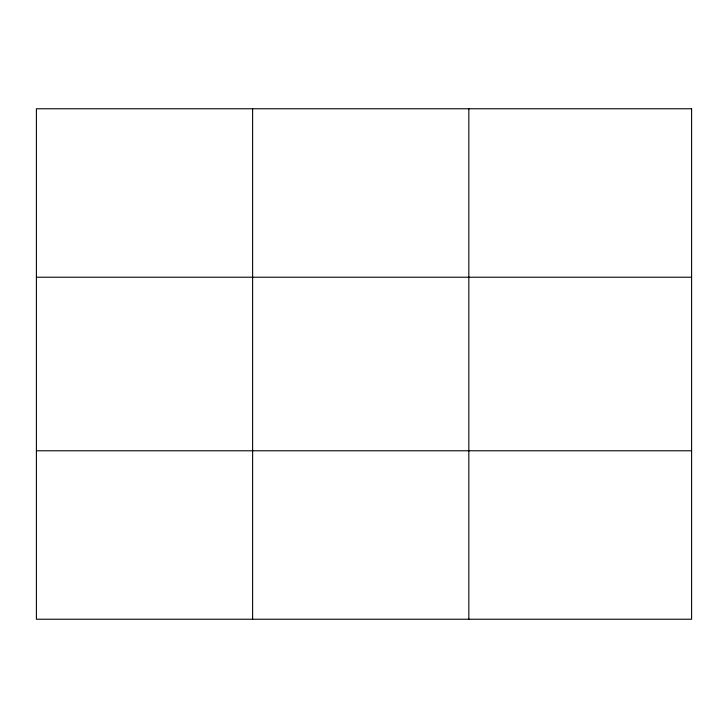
<?xml version="1.0" encoding="UTF-8"?>
<svg xmlns="http://www.w3.org/2000/svg" width="728" height="728" viewBox="0 0 728 728"><rect width="100%" height="100%" fill="white"/><g stroke="black" fill="none" stroke-linecap="round" stroke-linejoin="round"><path stroke-width="1.09" d="M252.616 108.763L252.616 619.237M468.832 108.763L468.832 619.237M36.4 277.222L691.6 277.222M36.4 450.778L691.6 450.778M691.6 108.763L691.6 619.237L36.4 619.237L36.4 108.763L691.6 108.763"/></g></svg>
